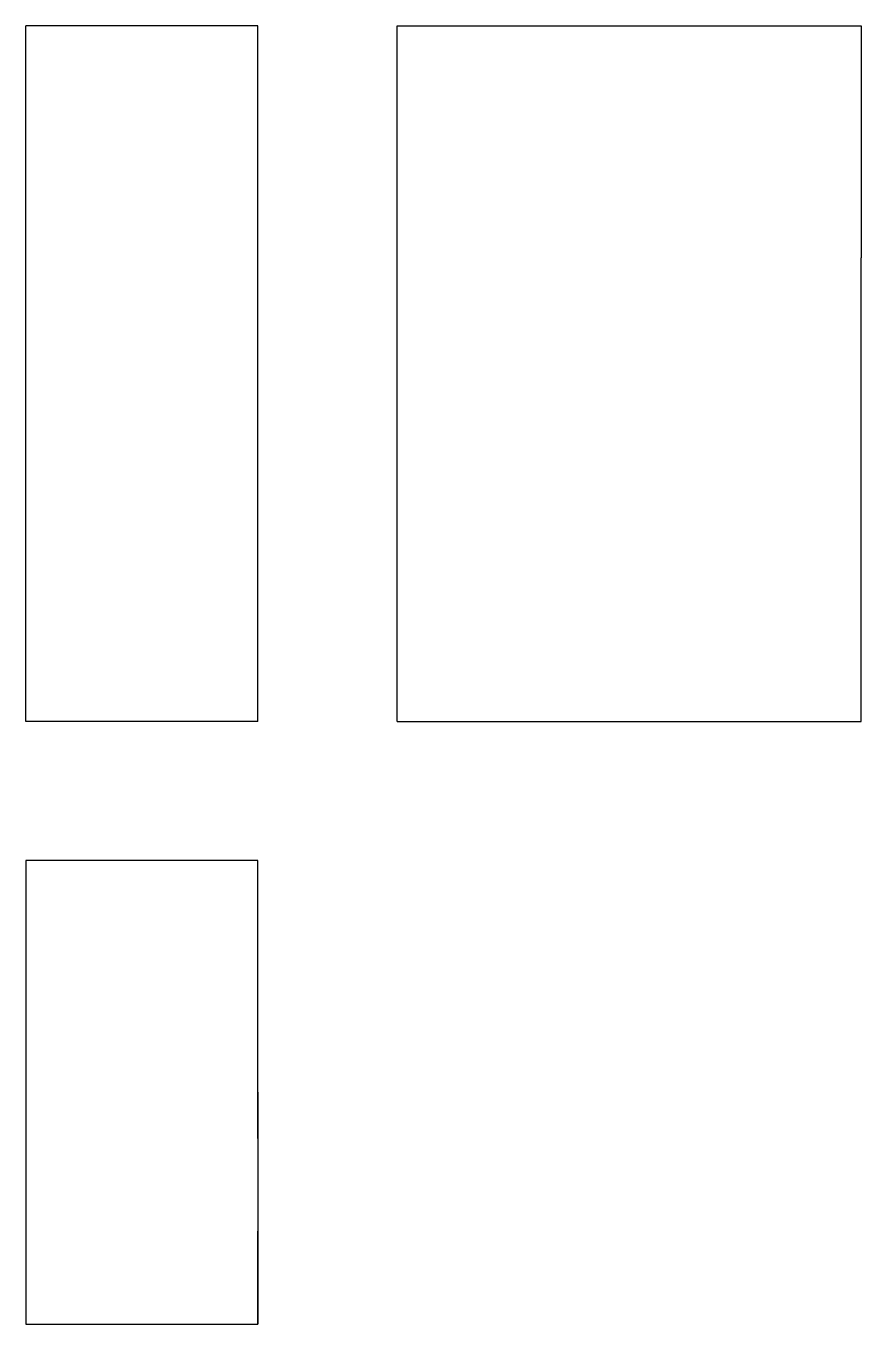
# Model space of a CAD drawing. Extents: x 0 to 0.9, y 0 to 1.4.
import ezdxf

# ---------------------------------------------------------------- set-up
doc = ezdxf.new("R2010")
doc.units = 0
doc.linetypes.add('HIDDEN', pattern=[0.037501, 0.025013, -0.012488])
for name, color, linetype in [('FRONT', 7, 'CONTINUOUS'), ('LEFT', 7, 'CONTINUOUS'), ('TOP', 7, 'CONTINUOUS'), ('TOP_HID', 7, 'HIDDEN')]:
    doc.layers.add(name, color=color, linetype=linetype)

msp = doc.modelspace()

# ---------------------------------------------------------------- linework, layer by layer
at = {"layer": 'FRONT'}
for p, q in [((0.25, 1.4), (0, 1.4)), ((0, 1.15), (0, 1.4)), ((0.25, 1.15), (0.25, 1.4)), ((0, 0.65), (0, 1.15)), ((0.25, 0.65), (0.25, 1.15)), ((0.25, 0.65), (0, 0.65))]:
    msp.add_line(p, q, dxfattribs=at)
at = {"layer": 'LEFT'}
for p, q in [((0.4, 1.4), (0.65, 1.4)), ((0.4, 1.15), (0.4, 1.4)), ((0.65, 1.4), (0.9, 1.4)), ((0.9, 1.4), (0.9, 1.15)), ((0.4, 0.65), (0.4, 1.15)), ((0.9, 0.65), (0.9, 1.15)), ((0.4, 0.65), (0.9, 0.65))]:
    msp.add_line(p, q, dxfattribs=at)
at = {"layer": 'TOP'}
for p, q in [((0.25, 0.5), (0, 0.5)), ((0, 0.5), (0, 0.25)), ((0.25, 0.25), (0.25, 0.5)), ((0, 0.25), (0, 0)), ((0.25, 0.25), (0.25, 0)), ((0, 0), (0.25, 0))]:
    msp.add_line(p, q, dxfattribs=at)
at = {"layer": 'TOP_HID', "linetype": 'HIDDEN'}
for p, q in [((0, 0.5), (0, 0)), ((0.25, 0), (0.25, 0.5))]:
    msp.add_line(p, q, dxfattribs=at)

doc.saveas('drawing.dxf')
